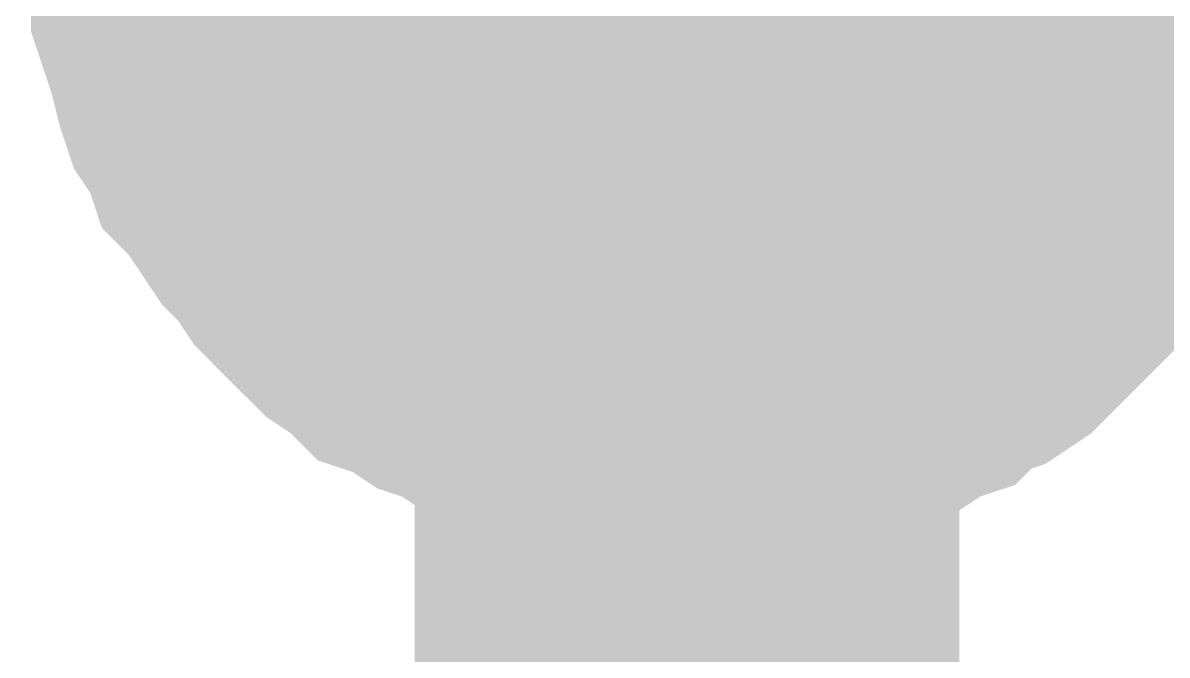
# Model space of a CAD drawing. Header units: inches. Extents: x 0 to 841, y 0 to 594.
# Drawn here: x 96.61 to 98.184, y 363.956 to 364.826 of the extents above; entities that cross this region are included whole.
import ezdxf

# ---------------------------------------------------------------- set-up
doc = ezdxf.new("R2010")
doc.units = ezdxf.units.IN
doc.layers.add('Sheet', color=255, linetype='Continuous')

msp = doc.modelspace()

# ---------------------------------------------------------------- linework, layer by layer
at = {"layer": 'Sheet'}
for points in [[(97.523, 369.9923, 0.7493, 0.7493, 0), (97.523, 364.9951, 0.7493, 0.7493, 0)], [(97.523, 359.998, 0.7493, 0.7493, 0), (97.523, 364.9951, 0.7493, 0.7493, 0)], [(97.523, 364.9951, 0.7493, 0.7493, 0), (112.5248, 364.9951, 0.7493, 0.7493, 0), (112.5248, 362.4909, 0.7493, 0.7493, 0)], [(97.523, 364.2315, 0.2997, 0.2997, 0), (97.4893, 364.2315, 0.2997, 0.2997, 0), (97.4444, 364.2315, 0.2997, 0.2997, 0), (97.4107, 364.2427, 0.2997, 0.2997, 0), (97.3658, 364.2427, 0.2997, 0.2997, 0), (97.3321, 364.254, 0.2997, 0.2997, 0), (97.2985, 364.2652, 0.2997, 0.2997, 0), (97.2648, 364.2764, 0.2997, 0.2997, 0), (97.2311, 364.2877, 0.2997, 0.2997, 0), (97.1974, 364.3101, 0.2997, 0.2997, 0), (97.1637, 364.3213, 0.2997, 0.2997, 0), (97.13, 364.3438, 0.2997, 0.2997, 0), (97.0963, 364.355, 0.2997, 0.2997, 0), (97.0739, 364.3775, 0.2997, 0.2997, 0), (97.0402, 364.4, 0.2997, 0.2997, 0), (97.0065, 364.4336, 0.2997, 0.2997, 0), (96.984, 364.4561, 0.2997, 0.2997, 0), (96.9616, 364.4786, 0.2997, 0.2997, 0), (96.9391, 364.5123, 0.2997, 0.2997, 0), (96.9167, 364.5347, 0.2997, 0.2997, 0), (96.8942, 364.5684, 0.2997, 0.2997, 0), (96.8718, 364.6021, 0.2997, 0.2997, 0), (96.8493, 364.6245, 0.2997, 0.2997, 0), (96.8381, 364.6582, 0.2997, 0.2997, 0), (96.8156, 364.6919, 0.2997, 0.2997, 0), (96.8044, 364.7256, 0.2997, 0.2997, 0), (96.7932, 364.7705, 0.2997, 0.2997, 0), (96.7819, 364.8042, 0.2997, 0.2997, 0), (96.7707, 364.8379, 0.2997, 0.2997, 0), (96.7707, 364.8828, 0.2997, 0.2997, 0), (96.7595, 364.9165, 0.2997, 0.2997, 0), (96.7595, 364.9502, 0.2997, 0.2997, 0), (96.7595, 364.9951, 0.2997, 0.2997, 0)], [(97.523, 364.2315, 0.2997, 0.2997, 0), (97.4893, 364.2315, 0.2997, 0.2997, 0), (97.4444, 364.2315, 0.2997, 0.2997, 0), (97.4107, 364.2427, 0.2997, 0.2997, 0), (97.3658, 364.2427, 0.2997, 0.2997, 0), (97.3321, 364.254, 0.2997, 0.2997, 0), (97.2985, 364.2652, 0.2997, 0.2997, 0), (97.2648, 364.2764, 0.2997, 0.2997, 0), (97.2311, 364.2877, 0.2997, 0.2997, 0), (97.1974, 364.3101, 0.2997, 0.2997, 0), (97.1637, 364.3213, 0.2997, 0.2997, 0), (97.13, 364.3438, 0.2997, 0.2997, 0), (97.0963, 364.355, 0.2997, 0.2997, 0), (97.0739, 364.3775, 0.2997, 0.2997, 0), (97.0402, 364.4, 0.2997, 0.2997, 0), (97.0065, 364.4336, 0.2997, 0.2997, 0), (96.984, 364.4561, 0.2997, 0.2997, 0), (96.9616, 364.4786, 0.2997, 0.2997, 0), (96.9391, 364.5123, 0.2997, 0.2997, 0), (96.9167, 364.5347, 0.2997, 0.2997, 0), (96.8942, 364.5684, 0.2997, 0.2997, 0), (96.8718, 364.6021, 0.2997, 0.2997, 0), (96.8493, 364.6245, 0.2997, 0.2997, 0), (96.8381, 364.6582, 0.2997, 0.2997, 0), (96.8156, 364.6919, 0.2997, 0.2997, 0), (96.8044, 364.7256, 0.2997, 0.2997, 0), (96.7932, 364.7705, 0.2997, 0.2997, 0), (96.7819, 364.8042, 0.2997, 0.2997, 0), (96.7707, 364.8379, 0.2997, 0.2997, 0), (96.7707, 364.8828, 0.2997, 0.2997, 0), (96.7595, 364.9165, 0.2997, 0.2997, 0), (96.7595, 364.9502, 0.2997, 0.2997, 0), (96.7595, 364.9951, 0.2997, 0.2997, 0)], [(97.523, 364.2315, 0.2997, 0.2997, 0), (97.4893, 364.2315, 0.2997, 0.2997, 0), (97.4444, 364.2315, 0.2997, 0.2997, 0), (97.4107, 364.2427, 0.2997, 0.2997, 0), (97.3658, 364.2427, 0.2997, 0.2997, 0), (97.3321, 364.254, 0.2997, 0.2997, 0), (97.2985, 364.2652, 0.2997, 0.2997, 0), (97.2648, 364.2764, 0.2997, 0.2997, 0), (97.2311, 364.2877, 0.2997, 0.2997, 0), (97.1974, 364.3101, 0.2997, 0.2997, 0), (97.1637, 364.3213, 0.2997, 0.2997, 0), (97.13, 364.3438, 0.2997, 0.2997, 0), (97.0963, 364.355, 0.2997, 0.2997, 0), (97.0739, 364.3775, 0.2997, 0.2997, 0), (97.0402, 364.4, 0.2997, 0.2997, 0), (97.0065, 364.4336, 0.2997, 0.2997, 0), (96.984, 364.4561, 0.2997, 0.2997, 0), (96.9616, 364.4786, 0.2997, 0.2997, 0), (96.9391, 364.5123, 0.2997, 0.2997, 0), (96.9167, 364.5347, 0.2997, 0.2997, 0), (96.8942, 364.5684, 0.2997, 0.2997, 0), (96.8718, 364.6021, 0.2997, 0.2997, 0), (96.8493, 364.6245, 0.2997, 0.2997, 0), (96.8381, 364.6582, 0.2997, 0.2997, 0), (96.8156, 364.6919, 0.2997, 0.2997, 0), (96.8044, 364.7256, 0.2997, 0.2997, 0), (96.7932, 364.7705, 0.2997, 0.2997, 0), (96.7819, 364.8042, 0.2997, 0.2997, 0), (96.7707, 364.8379, 0.2997, 0.2997, 0), (96.7707, 364.8828, 0.2997, 0.2997, 0), (96.7595, 364.9165, 0.2997, 0.2997, 0), (96.7595, 364.9502, 0.2997, 0.2997, 0), (96.7595, 364.9951, 0.2997, 0.2997, 0)], [(97.523, 364.2315, 0.2997, 0.2997, 0), (97.4893, 364.2315, 0.2997, 0.2997, 0), (97.4444, 364.2315, 0.2997, 0.2997, 0), (97.4107, 364.2427, 0.2997, 0.2997, 0), (97.3658, 364.2427, 0.2997, 0.2997, 0), (97.3321, 364.254, 0.2997, 0.2997, 0), (97.2985, 364.2652, 0.2997, 0.2997, 0), (97.2648, 364.2764, 0.2997, 0.2997, 0), (97.2311, 364.2877, 0.2997, 0.2997, 0), (97.1974, 364.3101, 0.2997, 0.2997, 0), (97.1637, 364.3213, 0.2997, 0.2997, 0), (97.13, 364.3438, 0.2997, 0.2997, 0), (97.0963, 364.355, 0.2997, 0.2997, 0), (97.0739, 364.3775, 0.2997, 0.2997, 0), (97.0402, 364.4, 0.2997, 0.2997, 0), (97.0065, 364.4336, 0.2997, 0.2997, 0), (96.984, 364.4561, 0.2997, 0.2997, 0), (96.9616, 364.4786, 0.2997, 0.2997, 0), (96.9391, 364.5123, 0.2997, 0.2997, 0), (96.9167, 364.5347, 0.2997, 0.2997, 0), (96.8942, 364.5684, 0.2997, 0.2997, 0), (96.8718, 364.6021, 0.2997, 0.2997, 0), (96.8493, 364.6245, 0.2997, 0.2997, 0), (96.8381, 364.6582, 0.2997, 0.2997, 0), (96.8156, 364.6919, 0.2997, 0.2997, 0), (96.8044, 364.7256, 0.2997, 0.2997, 0), (96.7932, 364.7705, 0.2997, 0.2997, 0), (96.7819, 364.8042, 0.2997, 0.2997, 0), (96.7707, 364.8379, 0.2997, 0.2997, 0), (96.7707, 364.8828, 0.2997, 0.2997, 0), (96.7595, 364.9165, 0.2997, 0.2997, 0), (96.7595, 364.9502, 0.2997, 0.2997, 0), (96.7595, 364.9951, 0.2997, 0.2997, 0)], [(97.523, 364.2315, 0.2997, 0.2997, 0), (97.4893, 364.2315, 0.2997, 0.2997, 0), (97.4444, 364.2315, 0.2997, 0.2997, 0), (97.4107, 364.2427, 0.2997, 0.2997, 0), (97.3658, 364.2427, 0.2997, 0.2997, 0), (97.3321, 364.254, 0.2997, 0.2997, 0), (97.2985, 364.2652, 0.2997, 0.2997, 0), (97.2648, 364.2764, 0.2997, 0.2997, 0), (97.2311, 364.2877, 0.2997, 0.2997, 0), (97.1974, 364.3101, 0.2997, 0.2997, 0), (97.1637, 364.3213, 0.2997, 0.2997, 0), (97.13, 364.3438, 0.2997, 0.2997, 0), (97.0963, 364.355, 0.2997, 0.2997, 0), (97.0739, 364.3775, 0.2997, 0.2997, 0), (97.0402, 364.4, 0.2997, 0.2997, 0), (97.0065, 364.4336, 0.2997, 0.2997, 0), (96.984, 364.4561, 0.2997, 0.2997, 0), (96.9616, 364.4786, 0.2997, 0.2997, 0), (96.9391, 364.5123, 0.2997, 0.2997, 0), (96.9167, 364.5347, 0.2997, 0.2997, 0), (96.8942, 364.5684, 0.2997, 0.2997, 0), (96.8718, 364.6021, 0.2997, 0.2997, 0), (96.8493, 364.6245, 0.2997, 0.2997, 0), (96.8381, 364.6582, 0.2997, 0.2997, 0), (96.8156, 364.6919, 0.2997, 0.2997, 0), (96.8044, 364.7256, 0.2997, 0.2997, 0), (96.7932, 364.7705, 0.2997, 0.2997, 0), (96.7819, 364.8042, 0.2997, 0.2997, 0), (96.7707, 364.8379, 0.2997, 0.2997, 0), (96.7707, 364.8828, 0.2997, 0.2997, 0), (96.7595, 364.9165, 0.2997, 0.2997, 0), (96.7595, 364.9502, 0.2997, 0.2997, 0), (96.7595, 364.9951, 0.2997, 0.2997, 0)], [(97.523, 364.4898, 0.2997, 0.2997, 0), (97.5006, 364.4898, 0.2997, 0.2997, 0), (97.4669, 364.4898, 0.2997, 0.2997, 0), (97.4444, 364.501, 0.2997, 0.2997, 0), (97.422, 364.501, 0.2997, 0.2997, 0), (97.3995, 364.501, 0.2997, 0.2997, 0), (97.3771, 364.5123, 0.2997, 0.2997, 0), (97.3434, 364.5235, 0.2997, 0.2997, 0), (97.3209, 364.5347, 0.2997, 0.2997, 0), (97.2985, 364.5347, 0.2997, 0.2997, 0), (97.276, 364.5459, 0.2997, 0.2997, 0), (97.2648, 364.5572, 0.2997, 0.2997, 0), (97.2423, 364.5796, 0.2997, 0.2997, 0), (97.2199, 364.5909, 0.2997, 0.2997, 0), (97.1974, 364.6021, 0.2997, 0.2997, 0), (97.1862, 364.6245, 0.2997, 0.2997, 0), (97.1637, 364.6358, 0.2997, 0.2997, 0), (97.1525, 364.6582, 0.2997, 0.2997, 0), (97.13, 364.6695, 0.2997, 0.2997, 0), (97.1188, 364.6919, 0.2997, 0.2997, 0), (97.1076, 364.7144, 0.2997, 0.2997, 0), (97.0851, 364.7368, 0.2997, 0.2997, 0), (97.0739, 364.7481, 0.2997, 0.2997, 0), (97.0626, 364.7705, 0.2997, 0.2997, 0), (97.0626, 364.793, 0.2997, 0.2997, 0), (97.0514, 364.8154, 0.2997, 0.2997, 0), (97.0402, 364.8491, 0.2997, 0.2997, 0), (97.029, 364.8716, 0.2997, 0.2997, 0), (97.029, 364.8941, 0.2997, 0.2997, 0), (97.029, 364.9165, 0.2997, 0.2997, 0), (97.0177, 364.939, 0.2997, 0.2997, 0), (97.0177, 364.9727, 0.2997, 0.2997, 0), (97.0177, 364.9951, 0.2997, 0.2997, 0)], [(97.523, 364.4898, 0.2997, 0.2997, 0), (97.5006, 364.4898, 0.2997, 0.2997, 0), (97.4669, 364.4898, 0.2997, 0.2997, 0), (97.4444, 364.501, 0.2997, 0.2997, 0), (97.422, 364.501, 0.2997, 0.2997, 0), (97.3995, 364.501, 0.2997, 0.2997, 0), (97.3771, 364.5123, 0.2997, 0.2997, 0), (97.3434, 364.5235, 0.2997, 0.2997, 0), (97.3209, 364.5347, 0.2997, 0.2997, 0), (97.2985, 364.5347, 0.2997, 0.2997, 0), (97.276, 364.5459, 0.2997, 0.2997, 0), (97.2648, 364.5572, 0.2997, 0.2997, 0), (97.2423, 364.5796, 0.2997, 0.2997, 0), (97.2199, 364.5909, 0.2997, 0.2997, 0), (97.1974, 364.6021, 0.2997, 0.2997, 0), (97.1862, 364.6245, 0.2997, 0.2997, 0), (97.1637, 364.6358, 0.2997, 0.2997, 0), (97.1525, 364.6582, 0.2997, 0.2997, 0), (97.13, 364.6695, 0.2997, 0.2997, 0), (97.1188, 364.6919, 0.2997, 0.2997, 0), (97.1076, 364.7144, 0.2997, 0.2997, 0), (97.0851, 364.7368, 0.2997, 0.2997, 0), (97.0739, 364.7481, 0.2997, 0.2997, 0), (97.0626, 364.7705, 0.2997, 0.2997, 0), (97.0626, 364.793, 0.2997, 0.2997, 0), (97.0514, 364.8154, 0.2997, 0.2997, 0), (97.0402, 364.8491, 0.2997, 0.2997, 0), (97.029, 364.8716, 0.2997, 0.2997, 0), (97.029, 364.8941, 0.2997, 0.2997, 0), (97.029, 364.9165, 0.2997, 0.2997, 0), (97.0177, 364.939, 0.2997, 0.2997, 0), (97.0177, 364.9727, 0.2997, 0.2997, 0), (97.0177, 364.9951, 0.2997, 0.2997, 0)], [(97.523, 364.4898, 0.2997, 0.2997, 0), (97.5006, 364.4898, 0.2997, 0.2997, 0), (97.4669, 364.4898, 0.2997, 0.2997, 0), (97.4444, 364.501, 0.2997, 0.2997, 0), (97.422, 364.501, 0.2997, 0.2997, 0), (97.3995, 364.501, 0.2997, 0.2997, 0), (97.3771, 364.5123, 0.2997, 0.2997, 0), (97.3434, 364.5235, 0.2997, 0.2997, 0), (97.3209, 364.5347, 0.2997, 0.2997, 0), (97.2985, 364.5347, 0.2997, 0.2997, 0), (97.276, 364.5459, 0.2997, 0.2997, 0), (97.2648, 364.5572, 0.2997, 0.2997, 0), (97.2423, 364.5796, 0.2997, 0.2997, 0), (97.2199, 364.5909, 0.2997, 0.2997, 0), (97.1974, 364.6021, 0.2997, 0.2997, 0), (97.1862, 364.6245, 0.2997, 0.2997, 0), (97.1637, 364.6358, 0.2997, 0.2997, 0), (97.1525, 364.6582, 0.2997, 0.2997, 0), (97.13, 364.6695, 0.2997, 0.2997, 0), (97.1188, 364.6919, 0.2997, 0.2997, 0), (97.1076, 364.7144, 0.2997, 0.2997, 0), (97.0851, 364.7368, 0.2997, 0.2997, 0), (97.0739, 364.7481, 0.2997, 0.2997, 0), (97.0626, 364.7705, 0.2997, 0.2997, 0), (97.0626, 364.793, 0.2997, 0.2997, 0), (97.0514, 364.8154, 0.2997, 0.2997, 0), (97.0402, 364.8491, 0.2997, 0.2997, 0), (97.029, 364.8716, 0.2997, 0.2997, 0), (97.029, 364.8941, 0.2997, 0.2997, 0), (97.029, 364.9165, 0.2997, 0.2997, 0), (97.0177, 364.939, 0.2997, 0.2997, 0), (97.0177, 364.9727, 0.2997, 0.2997, 0), (97.0177, 364.9951, 0.2997, 0.2997, 0)], [(98.2866, 364.9951, 0.2997, 0.2997, 0), (98.2866, 364.9502, 0.2997, 0.2997, 0), (98.2866, 364.9165, 0.2997, 0.2997, 0), (98.2754, 364.8828, 0.2997, 0.2997, 0), (98.2754, 364.8379, 0.2997, 0.2997, 0), (98.2641, 364.8042, 0.2997, 0.2997, 0), (98.2529, 364.7705, 0.2997, 0.2997, 0), (98.2417, 364.7256, 0.2997, 0.2997, 0), (98.2305, 364.6919, 0.2997, 0.2997, 0), (98.208, 364.6582, 0.2997, 0.2997, 0), (98.1968, 364.6245, 0.2997, 0.2997, 0), (98.1743, 364.6021, 0.2997, 0.2997, 0), (98.1631, 364.5684, 0.2997, 0.2997, 0), (98.1406, 364.5347, 0.2997, 0.2997, 0), (98.1182, 364.5123, 0.2997, 0.2997, 0), (98.0845, 364.4786, 0.2997, 0.2997, 0), (98.062, 364.4561, 0.2997, 0.2997, 0), (98.0396, 364.4336, 0.2997, 0.2997, 0), (98.0059, 364.4, 0.2997, 0.2997, 0), (97.9834, 364.3775, 0.2997, 0.2997, 0), (97.9497, 364.355, 0.2997, 0.2997, 0), (97.916, 364.3438, 0.2997, 0.2997, 0), (97.8936, 364.3213, 0.2997, 0.2997, 0), (97.8599, 364.3101, 0.2997, 0.2997, 0), (97.8262, 364.2877, 0.2997, 0.2997, 0), (97.7925, 364.2764, 0.2997, 0.2997, 0), (97.7476, 364.2652, 0.2997, 0.2997, 0), (97.7139, 364.254, 0.2997, 0.2997, 0), (97.6802, 364.2427, 0.2997, 0.2997, 0), (97.6353, 364.2427, 0.2997, 0.2997, 0), (97.6016, 364.2315, 0.2997, 0.2997, 0), (97.5679, 364.2315, 0.2997, 0.2997, 0), (97.523, 364.2315, 0.2997, 0.2997, 0)], [(97.523, 359.998, 0.2997, 0.2997, 0), (97.523, 364.9951, 0.2997, 0.2997, 0)], [(98.2866, 364.9951, 0.2997, 0.2997, 0), (98.2866, 364.9502, 0.2997, 0.2997, 0), (98.2866, 364.9165, 0.2997, 0.2997, 0), (98.2754, 364.8828, 0.2997, 0.2997, 0), (98.2754, 364.8379, 0.2997, 0.2997, 0), (98.2641, 364.8042, 0.2997, 0.2997, 0), (98.2529, 364.7705, 0.2997, 0.2997, 0), (98.2417, 364.7256, 0.2997, 0.2997, 0), (98.2305, 364.6919, 0.2997, 0.2997, 0), (98.208, 364.6582, 0.2997, 0.2997, 0), (98.1968, 364.6245, 0.2997, 0.2997, 0), (98.1743, 364.6021, 0.2997, 0.2997, 0), (98.1631, 364.5684, 0.2997, 0.2997, 0), (98.1406, 364.5347, 0.2997, 0.2997, 0), (98.1182, 364.5123, 0.2997, 0.2997, 0), (98.0845, 364.4786, 0.2997, 0.2997, 0), (98.062, 364.4561, 0.2997, 0.2997, 0), (98.0396, 364.4336, 0.2997, 0.2997, 0), (98.0059, 364.4, 0.2997, 0.2997, 0), (97.9834, 364.3775, 0.2997, 0.2997, 0), (97.9497, 364.355, 0.2997, 0.2997, 0), (97.916, 364.3438, 0.2997, 0.2997, 0), (97.8936, 364.3213, 0.2997, 0.2997, 0), (97.8599, 364.3101, 0.2997, 0.2997, 0), (97.8262, 364.2877, 0.2997, 0.2997, 0), (97.7925, 364.2764, 0.2997, 0.2997, 0), (97.7476, 364.2652, 0.2997, 0.2997, 0), (97.7139, 364.254, 0.2997, 0.2997, 0), (97.6802, 364.2427, 0.2997, 0.2997, 0), (97.6353, 364.2427, 0.2997, 0.2997, 0), (97.6016, 364.2315, 0.2997, 0.2997, 0), (97.5679, 364.2315, 0.2997, 0.2997, 0), (97.523, 364.2315, 0.2997, 0.2997, 0)], [(98.2866, 364.9951, 0.2997, 0.2997, 0), (98.2866, 364.9502, 0.2997, 0.2997, 0), (98.2866, 364.9165, 0.2997, 0.2997, 0), (98.2754, 364.8828, 0.2997, 0.2997, 0), (98.2754, 364.8379, 0.2997, 0.2997, 0), (98.2641, 364.8042, 0.2997, 0.2997, 0), (98.2529, 364.7705, 0.2997, 0.2997, 0), (98.2417, 364.7256, 0.2997, 0.2997, 0), (98.2305, 364.6919, 0.2997, 0.2997, 0), (98.208, 364.6582, 0.2997, 0.2997, 0), (98.1968, 364.6245, 0.2997, 0.2997, 0), (98.1743, 364.6021, 0.2997, 0.2997, 0), (98.1631, 364.5684, 0.2997, 0.2997, 0), (98.1406, 364.5347, 0.2997, 0.2997, 0), (98.1182, 364.5123, 0.2997, 0.2997, 0), (98.0845, 364.4786, 0.2997, 0.2997, 0), (98.062, 364.4561, 0.2997, 0.2997, 0), (98.0396, 364.4336, 0.2997, 0.2997, 0), (98.0059, 364.4, 0.2997, 0.2997, 0), (97.9834, 364.3775, 0.2997, 0.2997, 0), (97.9497, 364.355, 0.2997, 0.2997, 0), (97.916, 364.3438, 0.2997, 0.2997, 0), (97.8936, 364.3213, 0.2997, 0.2997, 0), (97.8599, 364.3101, 0.2997, 0.2997, 0), (97.8262, 364.2877, 0.2997, 0.2997, 0), (97.7925, 364.2764, 0.2997, 0.2997, 0), (97.7476, 364.2652, 0.2997, 0.2997, 0), (97.7139, 364.254, 0.2997, 0.2997, 0), (97.6802, 364.2427, 0.2997, 0.2997, 0), (97.6353, 364.2427, 0.2997, 0.2997, 0), (97.6016, 364.2315, 0.2997, 0.2997, 0), (97.5679, 364.2315, 0.2997, 0.2997, 0), (97.523, 364.2315, 0.2997, 0.2997, 0)], [(98.2866, 364.9951, 0.2997, 0.2997, 0), (98.2866, 364.9502, 0.2997, 0.2997, 0), (98.2866, 364.9165, 0.2997, 0.2997, 0), (98.2754, 364.8828, 0.2997, 0.2997, 0), (98.2754, 364.8379, 0.2997, 0.2997, 0), (98.2641, 364.8042, 0.2997, 0.2997, 0), (98.2529, 364.7705, 0.2997, 0.2997, 0), (98.2417, 364.7256, 0.2997, 0.2997, 0), (98.2305, 364.6919, 0.2997, 0.2997, 0), (98.208, 364.6582, 0.2997, 0.2997, 0), (98.1968, 364.6245, 0.2997, 0.2997, 0), (98.1743, 364.6021, 0.2997, 0.2997, 0), (98.1631, 364.5684, 0.2997, 0.2997, 0), (98.1406, 364.5347, 0.2997, 0.2997, 0), (98.1182, 364.5123, 0.2997, 0.2997, 0), (98.0845, 364.4786, 0.2997, 0.2997, 0), (98.062, 364.4561, 0.2997, 0.2997, 0), (98.0396, 364.4336, 0.2997, 0.2997, 0), (98.0059, 364.4, 0.2997, 0.2997, 0), (97.9834, 364.3775, 0.2997, 0.2997, 0), (97.9497, 364.355, 0.2997, 0.2997, 0), (97.916, 364.3438, 0.2997, 0.2997, 0), (97.8936, 364.3213, 0.2997, 0.2997, 0), (97.8599, 364.3101, 0.2997, 0.2997, 0), (97.8262, 364.2877, 0.2997, 0.2997, 0), (97.7925, 364.2764, 0.2997, 0.2997, 0), (97.7476, 364.2652, 0.2997, 0.2997, 0), (97.7139, 364.254, 0.2997, 0.2997, 0), (97.6802, 364.2427, 0.2997, 0.2997, 0), (97.6353, 364.2427, 0.2997, 0.2997, 0), (97.6016, 364.2315, 0.2997, 0.2997, 0), (97.5679, 364.2315, 0.2997, 0.2997, 0), (97.523, 364.2315, 0.2997, 0.2997, 0)], [(98.2866, 364.9951, 0.2997, 0.2997, 0), (98.2866, 364.9502, 0.2997, 0.2997, 0), (98.2866, 364.9165, 0.2997, 0.2997, 0), (98.2754, 364.8828, 0.2997, 0.2997, 0), (98.2754, 364.8379, 0.2997, 0.2997, 0), (98.2641, 364.8042, 0.2997, 0.2997, 0), (98.2529, 364.7705, 0.2997, 0.2997, 0), (98.2417, 364.7256, 0.2997, 0.2997, 0), (98.2305, 364.6919, 0.2997, 0.2997, 0), (98.208, 364.6582, 0.2997, 0.2997, 0), (98.1968, 364.6245, 0.2997, 0.2997, 0), (98.1743, 364.6021, 0.2997, 0.2997, 0), (98.1631, 364.5684, 0.2997, 0.2997, 0), (98.1406, 364.5347, 0.2997, 0.2997, 0), (98.1182, 364.5123, 0.2997, 0.2997, 0), (98.0845, 364.4786, 0.2997, 0.2997, 0), (98.062, 364.4561, 0.2997, 0.2997, 0), (98.0396, 364.4336, 0.2997, 0.2997, 0), (98.0059, 364.4, 0.2997, 0.2997, 0), (97.9834, 364.3775, 0.2997, 0.2997, 0), (97.9497, 364.355, 0.2997, 0.2997, 0), (97.916, 364.3438, 0.2997, 0.2997, 0), (97.8936, 364.3213, 0.2997, 0.2997, 0), (97.8599, 364.3101, 0.2997, 0.2997, 0), (97.8262, 364.2877, 0.2997, 0.2997, 0), (97.7925, 364.2764, 0.2997, 0.2997, 0), (97.7476, 364.2652, 0.2997, 0.2997, 0), (97.7139, 364.254, 0.2997, 0.2997, 0), (97.6802, 364.2427, 0.2997, 0.2997, 0), (97.6353, 364.2427, 0.2997, 0.2997, 0), (97.6016, 364.2315, 0.2997, 0.2997, 0), (97.5679, 364.2315, 0.2997, 0.2997, 0), (97.523, 364.2315, 0.2997, 0.2997, 0)], [(98.0283, 364.9951, 0.2997, 0.2997, 0), (98.0283, 364.9727, 0.2997, 0.2997, 0), (98.0283, 364.939, 0.2997, 0.2997, 0), (98.0171, 364.9165, 0.2997, 0.2997, 0), (98.0171, 364.8941, 0.2997, 0.2997, 0), (98.0171, 364.8716, 0.2997, 0.2997, 0), (98.0059, 364.8491, 0.2997, 0.2997, 0), (97.9946, 364.8154, 0.2997, 0.2997, 0), (97.9834, 364.793, 0.2997, 0.2997, 0), (97.9834, 364.7705, 0.2997, 0.2997, 0), (97.9722, 364.7481, 0.2997, 0.2997, 0), (97.961, 364.7368, 0.2997, 0.2997, 0), (97.9385, 364.7144, 0.2997, 0.2997, 0), (97.9273, 364.6919, 0.2997, 0.2997, 0), (97.916, 364.6695, 0.2997, 0.2997, 0), (97.8936, 364.6582, 0.2997, 0.2997, 0), (97.8824, 364.6358, 0.2997, 0.2997, 0), (97.8599, 364.6245, 0.2997, 0.2997, 0), (97.8487, 364.6021, 0.2997, 0.2997, 0), (97.8262, 364.5909, 0.2997, 0.2997, 0), (97.8038, 364.5796, 0.2997, 0.2997, 0), (97.7813, 364.5572, 0.2997, 0.2997, 0), (97.7701, 364.5459, 0.2997, 0.2997, 0), (97.7476, 364.5347, 0.2997, 0.2997, 0), (97.7252, 364.5347, 0.2997, 0.2997, 0), (97.7027, 364.5235, 0.2997, 0.2997, 0), (97.669, 364.5123, 0.2997, 0.2997, 0), (97.6465, 364.501, 0.2997, 0.2997, 0), (97.6241, 364.501, 0.2997, 0.2997, 0), (97.6016, 364.501, 0.2997, 0.2997, 0), (97.5792, 364.4898, 0.2997, 0.2997, 0), (97.5455, 364.4898, 0.2997, 0.2997, 0), (97.523, 364.4898, 0.2997, 0.2997, 0)], [(98.0283, 364.9951, 0.2997, 0.2997, 0), (98.0283, 364.9727, 0.2997, 0.2997, 0), (98.0283, 364.939, 0.2997, 0.2997, 0), (98.0171, 364.9165, 0.2997, 0.2997, 0), (98.0171, 364.8941, 0.2997, 0.2997, 0), (98.0171, 364.8716, 0.2997, 0.2997, 0), (98.0059, 364.8491, 0.2997, 0.2997, 0), (97.9946, 364.8154, 0.2997, 0.2997, 0), (97.9834, 364.793, 0.2997, 0.2997, 0), (97.9834, 364.7705, 0.2997, 0.2997, 0), (97.9722, 364.7481, 0.2997, 0.2997, 0), (97.961, 364.7368, 0.2997, 0.2997, 0), (97.9385, 364.7144, 0.2997, 0.2997, 0), (97.9273, 364.6919, 0.2997, 0.2997, 0), (97.916, 364.6695, 0.2997, 0.2997, 0), (97.8936, 364.6582, 0.2997, 0.2997, 0), (97.8824, 364.6358, 0.2997, 0.2997, 0), (97.8599, 364.6245, 0.2997, 0.2997, 0), (97.8487, 364.6021, 0.2997, 0.2997, 0), (97.8262, 364.5909, 0.2997, 0.2997, 0), (97.8038, 364.5796, 0.2997, 0.2997, 0), (97.7813, 364.5572, 0.2997, 0.2997, 0), (97.7701, 364.5459, 0.2997, 0.2997, 0), (97.7476, 364.5347, 0.2997, 0.2997, 0), (97.7252, 364.5347, 0.2997, 0.2997, 0), (97.7027, 364.5235, 0.2997, 0.2997, 0), (97.669, 364.5123, 0.2997, 0.2997, 0), (97.6465, 364.501, 0.2997, 0.2997, 0), (97.6241, 364.501, 0.2997, 0.2997, 0), (97.6016, 364.501, 0.2997, 0.2997, 0), (97.5792, 364.4898, 0.2997, 0.2997, 0), (97.5455, 364.4898, 0.2997, 0.2997, 0), (97.523, 364.4898, 0.2997, 0.2997, 0)], [(98.0283, 364.9951, 0.2997, 0.2997, 0), (98.0283, 364.9727, 0.2997, 0.2997, 0), (98.0283, 364.939, 0.2997, 0.2997, 0), (98.0171, 364.9165, 0.2997, 0.2997, 0), (98.0171, 364.8941, 0.2997, 0.2997, 0), (98.0171, 364.8716, 0.2997, 0.2997, 0), (98.0059, 364.8491, 0.2997, 0.2997, 0), (97.9946, 364.8154, 0.2997, 0.2997, 0), (97.9834, 364.793, 0.2997, 0.2997, 0), (97.9834, 364.7705, 0.2997, 0.2997, 0), (97.9722, 364.7481, 0.2997, 0.2997, 0), (97.961, 364.7368, 0.2997, 0.2997, 0), (97.9385, 364.7144, 0.2997, 0.2997, 0), (97.9273, 364.6919, 0.2997, 0.2997, 0), (97.916, 364.6695, 0.2997, 0.2997, 0), (97.8936, 364.6582, 0.2997, 0.2997, 0), (97.8824, 364.6358, 0.2997, 0.2997, 0), (97.8599, 364.6245, 0.2997, 0.2997, 0), (97.8487, 364.6021, 0.2997, 0.2997, 0), (97.8262, 364.5909, 0.2997, 0.2997, 0), (97.8038, 364.5796, 0.2997, 0.2997, 0), (97.7813, 364.5572, 0.2997, 0.2997, 0), (97.7701, 364.5459, 0.2997, 0.2997, 0), (97.7476, 364.5347, 0.2997, 0.2997, 0), (97.7252, 364.5347, 0.2997, 0.2997, 0), (97.7027, 364.5235, 0.2997, 0.2997, 0), (97.669, 364.5123, 0.2997, 0.2997, 0), (97.6465, 364.501, 0.2997, 0.2997, 0), (97.6241, 364.501, 0.2997, 0.2997, 0), (97.6016, 364.501, 0.2997, 0.2997, 0), (97.5792, 364.4898, 0.2997, 0.2997, 0), (97.5455, 364.4898, 0.2997, 0.2997, 0), (97.523, 364.4898, 0.2997, 0.2997, 0)], [(97.523, 364.4898, 0.0991, 0.0991, 0), (97.5006, 364.4898, 0.0991, 0.0991, 0), (97.4669, 364.4898, 0.0991, 0.0991, 0), (97.4444, 364.501, 0.0991, 0.0991, 0), (97.422, 364.501, 0.0991, 0.0991, 0), (97.3995, 364.501, 0.0991, 0.0991, 0), (97.3771, 364.5123, 0.0991, 0.0991, 0), (97.3434, 364.5235, 0.0991, 0.0991, 0), (97.3209, 364.5347, 0.0991, 0.0991, 0), (97.2985, 364.5347, 0.0991, 0.0991, 0), (97.276, 364.5459, 0.0991, 0.0991, 0), (97.2648, 364.5572, 0.0991, 0.0991, 0), (97.2423, 364.5796, 0.0991, 0.0991, 0), (97.2199, 364.5909, 0.0991, 0.0991, 0), (97.1974, 364.6021, 0.0991, 0.0991, 0), (97.1862, 364.6245, 0.0991, 0.0991, 0), (97.1637, 364.6358, 0.0991, 0.0991, 0), (97.1525, 364.6582, 0.0991, 0.0991, 0), (97.13, 364.6695, 0.0991, 0.0991, 0), (97.1188, 364.6919, 0.0991, 0.0991, 0), (97.1076, 364.7144, 0.0991, 0.0991, 0), (97.0851, 364.7368, 0.0991, 0.0991, 0), (97.0739, 364.7481, 0.0991, 0.0991, 0), (97.0626, 364.7705, 0.0991, 0.0991, 0), (97.0626, 364.793, 0.0991, 0.0991, 0), (97.0514, 364.8154, 0.0991, 0.0991, 0), (97.0402, 364.8491, 0.0991, 0.0991, 0), (97.029, 364.8716, 0.0991, 0.0991, 0), (97.029, 364.8941, 0.0991, 0.0991, 0)], [(97.523, 364.4898, 0.0991, 0.0991, 0), (97.5006, 364.4898, 0.0991, 0.0991, 0), (97.4669, 364.4898, 0.0991, 0.0991, 0), (97.4444, 364.501, 0.0991, 0.0991, 0), (97.422, 364.501, 0.0991, 0.0991, 0), (97.3995, 364.501, 0.0991, 0.0991, 0), (97.3771, 364.5123, 0.0991, 0.0991, 0), (97.3434, 364.5235, 0.0991, 0.0991, 0), (97.3209, 364.5347, 0.0991, 0.0991, 0), (97.2985, 364.5347, 0.0991, 0.0991, 0), (97.276, 364.5459, 0.0991, 0.0991, 0), (97.2648, 364.5572, 0.0991, 0.0991, 0), (97.2423, 364.5796, 0.0991, 0.0991, 0), (97.2199, 364.5909, 0.0991, 0.0991, 0), (97.1974, 364.6021, 0.0991, 0.0991, 0), (97.1862, 364.6245, 0.0991, 0.0991, 0), (97.1637, 364.6358, 0.0991, 0.0991, 0), (97.1525, 364.6582, 0.0991, 0.0991, 0), (97.13, 364.6695, 0.0991, 0.0991, 0), (97.1188, 364.6919, 0.0991, 0.0991, 0), (97.1076, 364.7144, 0.0991, 0.0991, 0), (97.0851, 364.7368, 0.0991, 0.0991, 0), (97.0739, 364.7481, 0.0991, 0.0991, 0), (97.0626, 364.7705, 0.0991, 0.0991, 0), (97.0626, 364.793, 0.0991, 0.0991, 0), (97.0514, 364.8154, 0.0991, 0.0991, 0), (97.0402, 364.8491, 0.0991, 0.0991, 0), (97.029, 364.8716, 0.0991, 0.0991, 0), (97.029, 364.8941, 0.0991, 0.0991, 0)], [(97.523, 364.4898, 0.0991, 0.0991, 0), (97.5006, 364.4898, 0.0991, 0.0991, 0), (97.4669, 364.4898, 0.0991, 0.0991, 0), (97.4444, 364.501, 0.0991, 0.0991, 0), (97.422, 364.501, 0.0991, 0.0991, 0), (97.3995, 364.501, 0.0991, 0.0991, 0), (97.3771, 364.5123, 0.0991, 0.0991, 0), (97.3434, 364.5235, 0.0991, 0.0991, 0), (97.3209, 364.5347, 0.0991, 0.0991, 0), (97.2985, 364.5347, 0.0991, 0.0991, 0), (97.276, 364.5459, 0.0991, 0.0991, 0), (97.2648, 364.5572, 0.0991, 0.0991, 0), (97.2423, 364.5796, 0.0991, 0.0991, 0), (97.2199, 364.5909, 0.0991, 0.0991, 0), (97.1974, 364.6021, 0.0991, 0.0991, 0), (97.1862, 364.6245, 0.0991, 0.0991, 0), (97.1637, 364.6358, 0.0991, 0.0991, 0), (97.1525, 364.6582, 0.0991, 0.0991, 0), (97.13, 364.6695, 0.0991, 0.0991, 0), (97.1188, 364.6919, 0.0991, 0.0991, 0), (97.1076, 364.7144, 0.0991, 0.0991, 0), (97.0851, 364.7368, 0.0991, 0.0991, 0), (97.0739, 364.7481, 0.0991, 0.0991, 0), (97.0626, 364.7705, 0.0991, 0.0991, 0), (97.0626, 364.793, 0.0991, 0.0991, 0), (97.0514, 364.8154, 0.0991, 0.0991, 0), (97.0402, 364.8491, 0.0991, 0.0991, 0), (97.029, 364.8716, 0.0991, 0.0991, 0), (97.029, 364.8941, 0.0991, 0.0991, 0)], [(98.0171, 364.8941, 0.0991, 0.0991, 0), (98.0171, 364.8716, 0.0991, 0.0991, 0), (98.0059, 364.8491, 0.0991, 0.0991, 0), (97.9946, 364.8154, 0.0991, 0.0991, 0), (97.9834, 364.793, 0.0991, 0.0991, 0), (97.9834, 364.7705, 0.0991, 0.0991, 0), (97.9722, 364.7481, 0.0991, 0.0991, 0), (97.961, 364.7368, 0.0991, 0.0991, 0), (97.9385, 364.7144, 0.0991, 0.0991, 0), (97.9273, 364.6919, 0.0991, 0.0991, 0), (97.916, 364.6695, 0.0991, 0.0991, 0), (97.8936, 364.6582, 0.0991, 0.0991, 0), (97.8824, 364.6358, 0.0991, 0.0991, 0), (97.8599, 364.6245, 0.0991, 0.0991, 0), (97.8487, 364.6021, 0.0991, 0.0991, 0), (97.8262, 364.5909, 0.0991, 0.0991, 0), (97.8038, 364.5796, 0.0991, 0.0991, 0), (97.7813, 364.5572, 0.0991, 0.0991, 0), (97.7701, 364.5459, 0.0991, 0.0991, 0), (97.7476, 364.5347, 0.0991, 0.0991, 0), (97.7252, 364.5347, 0.0991, 0.0991, 0), (97.7027, 364.5235, 0.0991, 0.0991, 0), (97.669, 364.5123, 0.0991, 0.0991, 0), (97.6465, 364.501, 0.0991, 0.0991, 0), (97.6241, 364.501, 0.0991, 0.0991, 0), (97.6016, 364.501, 0.0991, 0.0991, 0), (97.5792, 364.4898, 0.0991, 0.0991, 0), (97.5455, 364.4898, 0.0991, 0.0991, 0), (97.523, 364.4898, 0.0991, 0.0991, 0)], [(98.0171, 364.8941, 0.0991, 0.0991, 0), (98.0171, 364.8716, 0.0991, 0.0991, 0), (98.0059, 364.8491, 0.0991, 0.0991, 0), (97.9946, 364.8154, 0.0991, 0.0991, 0), (97.9834, 364.793, 0.0991, 0.0991, 0), (97.9834, 364.7705, 0.0991, 0.0991, 0), (97.9722, 364.7481, 0.0991, 0.0991, 0), (97.961, 364.7368, 0.0991, 0.0991, 0), (97.9385, 364.7144, 0.0991, 0.0991, 0), (97.9273, 364.6919, 0.0991, 0.0991, 0), (97.916, 364.6695, 0.0991, 0.0991, 0), (97.8936, 364.6582, 0.0991, 0.0991, 0), (97.8824, 364.6358, 0.0991, 0.0991, 0), (97.8599, 364.6245, 0.0991, 0.0991, 0), (97.8487, 364.6021, 0.0991, 0.0991, 0), (97.8262, 364.5909, 0.0991, 0.0991, 0), (97.8038, 364.5796, 0.0991, 0.0991, 0), (97.7813, 364.5572, 0.0991, 0.0991, 0), (97.7701, 364.5459, 0.0991, 0.0991, 0), (97.7476, 364.5347, 0.0991, 0.0991, 0), (97.7252, 364.5347, 0.0991, 0.0991, 0), (97.7027, 364.5235, 0.0991, 0.0991, 0), (97.669, 364.5123, 0.0991, 0.0991, 0), (97.6465, 364.501, 0.0991, 0.0991, 0), (97.6241, 364.501, 0.0991, 0.0991, 0), (97.6016, 364.501, 0.0991, 0.0991, 0), (97.5792, 364.4898, 0.0991, 0.0991, 0), (97.5455, 364.4898, 0.0991, 0.0991, 0), (97.523, 364.4898, 0.0991, 0.0991, 0)], [(98.0171, 364.8941, 0.0991, 0.0991, 0), (98.0171, 364.8716, 0.0991, 0.0991, 0), (98.0059, 364.8491, 0.0991, 0.0991, 0), (97.9946, 364.8154, 0.0991, 0.0991, 0), (97.9834, 364.793, 0.0991, 0.0991, 0), (97.9834, 364.7705, 0.0991, 0.0991, 0), (97.9722, 364.7481, 0.0991, 0.0991, 0), (97.961, 364.7368, 0.0991, 0.0991, 0), (97.9385, 364.7144, 0.0991, 0.0991, 0), (97.9273, 364.6919, 0.0991, 0.0991, 0), (97.916, 364.6695, 0.0991, 0.0991, 0), (97.8936, 364.6582, 0.0991, 0.0991, 0), (97.8824, 364.6358, 0.0991, 0.0991, 0), (97.8599, 364.6245, 0.0991, 0.0991, 0), (97.8487, 364.6021, 0.0991, 0.0991, 0), (97.8262, 364.5909, 0.0991, 0.0991, 0), (97.8038, 364.5796, 0.0991, 0.0991, 0), (97.7813, 364.5572, 0.0991, 0.0991, 0), (97.7701, 364.5459, 0.0991, 0.0991, 0), (97.7476, 364.5347, 0.0991, 0.0991, 0), (97.7252, 364.5347, 0.0991, 0.0991, 0), (97.7027, 364.5235, 0.0991, 0.0991, 0), (97.669, 364.5123, 0.0991, 0.0991, 0), (97.6465, 364.501, 0.0991, 0.0991, 0), (97.6241, 364.501, 0.0991, 0.0991, 0), (97.6016, 364.501, 0.0991, 0.0991, 0), (97.5792, 364.4898, 0.0991, 0.0991, 0), (97.5455, 364.4898, 0.0991, 0.0991, 0), (97.523, 364.4898, 0.0991, 0.0991, 0)], [(97.523, 364.2315, 0.0991, 0.0991, 0), (97.4893, 364.2315, 0.0991, 0.0991, 0), (97.4444, 364.2315, 0.0991, 0.0991, 0), (97.4107, 364.2427, 0.0991, 0.0991, 0), (97.3658, 364.2427, 0.0991, 0.0991, 0), (97.3321, 364.254, 0.0991, 0.0991, 0), (97.2985, 364.2652, 0.0991, 0.0991, 0), (97.2648, 364.2764, 0.0991, 0.0991, 0), (97.2311, 364.2877, 0.0991, 0.0991, 0), (97.1974, 364.3101, 0.0991, 0.0991, 0), (97.1637, 364.3213, 0.0991, 0.0991, 0), (97.13, 364.3438, 0.0991, 0.0991, 0), (97.0963, 364.355, 0.0991, 0.0991, 0), (97.0739, 364.3775, 0.0991, 0.0991, 0), (97.0402, 364.4, 0.0991, 0.0991, 0), (97.0065, 364.4336, 0.0991, 0.0991, 0), (96.984, 364.4561, 0.0991, 0.0991, 0), (96.9616, 364.4786, 0.0991, 0.0991, 0), (96.9391, 364.5123, 0.0991, 0.0991, 0), (96.9167, 364.5347, 0.0991, 0.0991, 0), (96.8942, 364.5684, 0.0991, 0.0991, 0), (96.8718, 364.6021, 0.0991, 0.0991, 0), (96.8493, 364.6245, 0.0991, 0.0991, 0), (96.8381, 364.6582, 0.0991, 0.0991, 0), (96.8156, 364.6919, 0.0991, 0.0991, 0), (96.8044, 364.7256, 0.0991, 0.0991, 0), (96.7932, 364.7705, 0.0991, 0.0991, 0), (96.7819, 364.8042, 0.0991, 0.0991, 0), (96.7707, 364.8379, 0.0991, 0.0991, 0), (96.7707, 364.8828, 0.0991, 0.0991, 0)], [(97.523, 364.2315, 0.0991, 0.0991, 0), (97.4893, 364.2315, 0.0991, 0.0991, 0), (97.4444, 364.2315, 0.0991, 0.0991, 0), (97.4107, 364.2427, 0.0991, 0.0991, 0), (97.3658, 364.2427, 0.0991, 0.0991, 0), (97.3321, 364.254, 0.0991, 0.0991, 0), (97.2985, 364.2652, 0.0991, 0.0991, 0), (97.2648, 364.2764, 0.0991, 0.0991, 0), (97.2311, 364.2877, 0.0991, 0.0991, 0), (97.1974, 364.3101, 0.0991, 0.0991, 0), (97.1637, 364.3213, 0.0991, 0.0991, 0), (97.13, 364.3438, 0.0991, 0.0991, 0), (97.0963, 364.355, 0.0991, 0.0991, 0), (97.0739, 364.3775, 0.0991, 0.0991, 0), (97.0402, 364.4, 0.0991, 0.0991, 0), (97.0065, 364.4336, 0.0991, 0.0991, 0), (96.984, 364.4561, 0.0991, 0.0991, 0), (96.9616, 364.4786, 0.0991, 0.0991, 0), (96.9391, 364.5123, 0.0991, 0.0991, 0), (96.9167, 364.5347, 0.0991, 0.0991, 0), (96.8942, 364.5684, 0.0991, 0.0991, 0), (96.8718, 364.6021, 0.0991, 0.0991, 0), (96.8493, 364.6245, 0.0991, 0.0991, 0), (96.8381, 364.6582, 0.0991, 0.0991, 0), (96.8156, 364.6919, 0.0991, 0.0991, 0), (96.8044, 364.7256, 0.0991, 0.0991, 0), (96.7932, 364.7705, 0.0991, 0.0991, 0), (96.7819, 364.8042, 0.0991, 0.0991, 0), (96.7707, 364.8379, 0.0991, 0.0991, 0), (96.7707, 364.8828, 0.0991, 0.0991, 0)], [(97.523, 364.2315, 0.0991, 0.0991, 0), (97.4893, 364.2315, 0.0991, 0.0991, 0), (97.4444, 364.2315, 0.0991, 0.0991, 0), (97.4107, 364.2427, 0.0991, 0.0991, 0), (97.3658, 364.2427, 0.0991, 0.0991, 0), (97.3321, 364.254, 0.0991, 0.0991, 0), (97.2985, 364.2652, 0.0991, 0.0991, 0), (97.2648, 364.2764, 0.0991, 0.0991, 0), (97.2311, 364.2877, 0.0991, 0.0991, 0), (97.1974, 364.3101, 0.0991, 0.0991, 0), (97.1637, 364.3213, 0.0991, 0.0991, 0), (97.13, 364.3438, 0.0991, 0.0991, 0), (97.0963, 364.355, 0.0991, 0.0991, 0), (97.0739, 364.3775, 0.0991, 0.0991, 0), (97.0402, 364.4, 0.0991, 0.0991, 0), (97.0065, 364.4336, 0.0991, 0.0991, 0), (96.984, 364.4561, 0.0991, 0.0991, 0), (96.9616, 364.4786, 0.0991, 0.0991, 0), (96.9391, 364.5123, 0.0991, 0.0991, 0), (96.9167, 364.5347, 0.0991, 0.0991, 0), (96.8942, 364.5684, 0.0991, 0.0991, 0), (96.8718, 364.6021, 0.0991, 0.0991, 0), (96.8493, 364.6245, 0.0991, 0.0991, 0), (96.8381, 364.6582, 0.0991, 0.0991, 0), (96.8156, 364.6919, 0.0991, 0.0991, 0), (96.8044, 364.7256, 0.0991, 0.0991, 0), (96.7932, 364.7705, 0.0991, 0.0991, 0), (96.7819, 364.8042, 0.0991, 0.0991, 0), (96.7707, 364.8379, 0.0991, 0.0991, 0), (96.7707, 364.8828, 0.0991, 0.0991, 0)], [(97.523, 364.2315, 0.0991, 0.0991, 0), (97.4893, 364.2315, 0.0991, 0.0991, 0), (97.4444, 364.2315, 0.0991, 0.0991, 0), (97.4107, 364.2427, 0.0991, 0.0991, 0), (97.3658, 364.2427, 0.0991, 0.0991, 0), (97.3321, 364.254, 0.0991, 0.0991, 0), (97.2985, 364.2652, 0.0991, 0.0991, 0), (97.2648, 364.2764, 0.0991, 0.0991, 0), (97.2311, 364.2877, 0.0991, 0.0991, 0), (97.1974, 364.3101, 0.0991, 0.0991, 0), (97.1637, 364.3213, 0.0991, 0.0991, 0), (97.13, 364.3438, 0.0991, 0.0991, 0), (97.0963, 364.355, 0.0991, 0.0991, 0), (97.0739, 364.3775, 0.0991, 0.0991, 0), (97.0402, 364.4, 0.0991, 0.0991, 0), (97.0065, 364.4336, 0.0991, 0.0991, 0), (96.984, 364.4561, 0.0991, 0.0991, 0), (96.9616, 364.4786, 0.0991, 0.0991, 0), (96.9391, 364.5123, 0.0991, 0.0991, 0), (96.9167, 364.5347, 0.0991, 0.0991, 0), (96.8942, 364.5684, 0.0991, 0.0991, 0), (96.8718, 364.6021, 0.0991, 0.0991, 0), (96.8493, 364.6245, 0.0991, 0.0991, 0), (96.8381, 364.6582, 0.0991, 0.0991, 0), (96.8156, 364.6919, 0.0991, 0.0991, 0), (96.8044, 364.7256, 0.0991, 0.0991, 0), (96.7932, 364.7705, 0.0991, 0.0991, 0), (96.7819, 364.8042, 0.0991, 0.0991, 0), (96.7707, 364.8379, 0.0991, 0.0991, 0), (96.7707, 364.8828, 0.0991, 0.0991, 0)], [(97.523, 364.2315, 0.0991, 0.0991, 0), (97.4893, 364.2315, 0.0991, 0.0991, 0), (97.4444, 364.2315, 0.0991, 0.0991, 0), (97.4107, 364.2427, 0.0991, 0.0991, 0), (97.3658, 364.2427, 0.0991, 0.0991, 0), (97.3321, 364.254, 0.0991, 0.0991, 0), (97.2985, 364.2652, 0.0991, 0.0991, 0), (97.2648, 364.2764, 0.0991, 0.0991, 0), (97.2311, 364.2877, 0.0991, 0.0991, 0), (97.1974, 364.3101, 0.0991, 0.0991, 0), (97.1637, 364.3213, 0.0991, 0.0991, 0), (97.13, 364.3438, 0.0991, 0.0991, 0), (97.0963, 364.355, 0.0991, 0.0991, 0), (97.0739, 364.3775, 0.0991, 0.0991, 0), (97.0402, 364.4, 0.0991, 0.0991, 0), (97.0065, 364.4336, 0.0991, 0.0991, 0), (96.984, 364.4561, 0.0991, 0.0991, 0), (96.9616, 364.4786, 0.0991, 0.0991, 0), (96.9391, 364.5123, 0.0991, 0.0991, 0), (96.9167, 364.5347, 0.0991, 0.0991, 0), (96.8942, 364.5684, 0.0991, 0.0991, 0), (96.8718, 364.6021, 0.0991, 0.0991, 0), (96.8493, 364.6245, 0.0991, 0.0991, 0), (96.8381, 364.6582, 0.0991, 0.0991, 0), (96.8156, 364.6919, 0.0991, 0.0991, 0), (96.8044, 364.7256, 0.0991, 0.0991, 0), (96.7932, 364.7705, 0.0991, 0.0991, 0), (96.7819, 364.8042, 0.0991, 0.0991, 0), (96.7707, 364.8379, 0.0991, 0.0991, 0), (96.7707, 364.8828, 0.0991, 0.0991, 0)], [(98.2417, 364.7256, 0.0991, 0.0991, 0), (98.2305, 364.6919, 0.0991, 0.0991, 0), (98.208, 364.6582, 0.0991, 0.0991, 0), (98.1968, 364.6245, 0.0991, 0.0991, 0), (98.1743, 364.6021, 0.0991, 0.0991, 0), (98.1631, 364.5684, 0.0991, 0.0991, 0), (98.1406, 364.5347, 0.0991, 0.0991, 0), (98.1182, 364.5123, 0.0991, 0.0991, 0), (98.0845, 364.4786, 0.0991, 0.0991, 0), (98.062, 364.4561, 0.0991, 0.0991, 0), (98.0396, 364.4336, 0.0991, 0.0991, 0), (98.0059, 364.4, 0.0991, 0.0991, 0), (97.9834, 364.3775, 0.0991, 0.0991, 0), (97.9497, 364.355, 0.0991, 0.0991, 0), (97.916, 364.3438, 0.0991, 0.0991, 0), (97.8936, 364.3213, 0.0991, 0.0991, 0), (97.8599, 364.3101, 0.0991, 0.0991, 0), (97.8262, 364.2877, 0.0991, 0.0991, 0), (97.7925, 364.2764, 0.0991, 0.0991, 0), (97.7476, 364.2652, 0.0991, 0.0991, 0), (97.7139, 364.254, 0.0991, 0.0991, 0), (97.6802, 364.2427, 0.0991, 0.0991, 0), (97.6353, 364.2427, 0.0991, 0.0991, 0), (97.6016, 364.2315, 0.0991, 0.0991, 0), (97.5679, 364.2315, 0.0991, 0.0991, 0), (97.523, 364.2315, 0.0991, 0.0991, 0)], [(98.2417, 364.7256, 0.0991, 0.0991, 0), (98.2305, 364.6919, 0.0991, 0.0991, 0), (98.208, 364.6582, 0.0991, 0.0991, 0), (98.1968, 364.6245, 0.0991, 0.0991, 0), (98.1743, 364.6021, 0.0991, 0.0991, 0), (98.1631, 364.5684, 0.0991, 0.0991, 0), (98.1406, 364.5347, 0.0991, 0.0991, 0), (98.1182, 364.5123, 0.0991, 0.0991, 0), (98.0845, 364.4786, 0.0991, 0.0991, 0), (98.062, 364.4561, 0.0991, 0.0991, 0), (98.0396, 364.4336, 0.0991, 0.0991, 0), (98.0059, 364.4, 0.0991, 0.0991, 0), (97.9834, 364.3775, 0.0991, 0.0991, 0), (97.9497, 364.355, 0.0991, 0.0991, 0), (97.916, 364.3438, 0.0991, 0.0991, 0), (97.8936, 364.3213, 0.0991, 0.0991, 0), (97.8599, 364.3101, 0.0991, 0.0991, 0), (97.8262, 364.2877, 0.0991, 0.0991, 0), (97.7925, 364.2764, 0.0991, 0.0991, 0), (97.7476, 364.2652, 0.0991, 0.0991, 0), (97.7139, 364.254, 0.0991, 0.0991, 0), (97.6802, 364.2427, 0.0991, 0.0991, 0), (97.6353, 364.2427, 0.0991, 0.0991, 0), (97.6016, 364.2315, 0.0991, 0.0991, 0), (97.5679, 364.2315, 0.0991, 0.0991, 0), (97.523, 364.2315, 0.0991, 0.0991, 0)], [(98.2417, 364.7256, 0.0991, 0.0991, 0), (98.2305, 364.6919, 0.0991, 0.0991, 0), (98.208, 364.6582, 0.0991, 0.0991, 0), (98.1968, 364.6245, 0.0991, 0.0991, 0), (98.1743, 364.6021, 0.0991, 0.0991, 0), (98.1631, 364.5684, 0.0991, 0.0991, 0), (98.1406, 364.5347, 0.0991, 0.0991, 0), (98.1182, 364.5123, 0.0991, 0.0991, 0), (98.0845, 364.4786, 0.0991, 0.0991, 0), (98.062, 364.4561, 0.0991, 0.0991, 0), (98.0396, 364.4336, 0.0991, 0.0991, 0), (98.0059, 364.4, 0.0991, 0.0991, 0), (97.9834, 364.3775, 0.0991, 0.0991, 0), (97.9497, 364.355, 0.0991, 0.0991, 0), (97.916, 364.3438, 0.0991, 0.0991, 0), (97.8936, 364.3213, 0.0991, 0.0991, 0), (97.8599, 364.3101, 0.0991, 0.0991, 0), (97.8262, 364.2877, 0.0991, 0.0991, 0), (97.7925, 364.2764, 0.0991, 0.0991, 0), (97.7476, 364.2652, 0.0991, 0.0991, 0), (97.7139, 364.254, 0.0991, 0.0991, 0), (97.6802, 364.2427, 0.0991, 0.0991, 0), (97.6353, 364.2427, 0.0991, 0.0991, 0), (97.6016, 364.2315, 0.0991, 0.0991, 0), (97.5679, 364.2315, 0.0991, 0.0991, 0), (97.523, 364.2315, 0.0991, 0.0991, 0)], [(98.2417, 364.7256, 0.0991, 0.0991, 0), (98.2305, 364.6919, 0.0991, 0.0991, 0), (98.208, 364.6582, 0.0991, 0.0991, 0), (98.1968, 364.6245, 0.0991, 0.0991, 0), (98.1743, 364.6021, 0.0991, 0.0991, 0), (98.1631, 364.5684, 0.0991, 0.0991, 0), (98.1406, 364.5347, 0.0991, 0.0991, 0), (98.1182, 364.5123, 0.0991, 0.0991, 0), (98.0845, 364.4786, 0.0991, 0.0991, 0), (98.062, 364.4561, 0.0991, 0.0991, 0), (98.0396, 364.4336, 0.0991, 0.0991, 0), (98.0059, 364.4, 0.0991, 0.0991, 0), (97.9834, 364.3775, 0.0991, 0.0991, 0), (97.9497, 364.355, 0.0991, 0.0991, 0), (97.916, 364.3438, 0.0991, 0.0991, 0), (97.8936, 364.3213, 0.0991, 0.0991, 0), (97.8599, 364.3101, 0.0991, 0.0991, 0), (97.8262, 364.2877, 0.0991, 0.0991, 0), (97.7925, 364.2764, 0.0991, 0.0991, 0), (97.7476, 364.2652, 0.0991, 0.0991, 0), (97.7139, 364.254, 0.0991, 0.0991, 0), (97.6802, 364.2427, 0.0991, 0.0991, 0), (97.6353, 364.2427, 0.0991, 0.0991, 0), (97.6016, 364.2315, 0.0991, 0.0991, 0), (97.5679, 364.2315, 0.0991, 0.0991, 0), (97.523, 364.2315, 0.0991, 0.0991, 0)], [(98.2417, 364.7256, 0.0991, 0.0991, 0), (98.2305, 364.6919, 0.0991, 0.0991, 0), (98.208, 364.6582, 0.0991, 0.0991, 0), (98.1968, 364.6245, 0.0991, 0.0991, 0), (98.1743, 364.6021, 0.0991, 0.0991, 0), (98.1631, 364.5684, 0.0991, 0.0991, 0), (98.1406, 364.5347, 0.0991, 0.0991, 0), (98.1182, 364.5123, 0.0991, 0.0991, 0), (98.0845, 364.4786, 0.0991, 0.0991, 0), (98.062, 364.4561, 0.0991, 0.0991, 0), (98.0396, 364.4336, 0.0991, 0.0991, 0), (98.0059, 364.4, 0.0991, 0.0991, 0), (97.9834, 364.3775, 0.0991, 0.0991, 0), (97.9497, 364.355, 0.0991, 0.0991, 0), (97.916, 364.3438, 0.0991, 0.0991, 0), (97.8936, 364.3213, 0.0991, 0.0991, 0), (97.8599, 364.3101, 0.0991, 0.0991, 0), (97.8262, 364.2877, 0.0991, 0.0991, 0), (97.7925, 364.2764, 0.0991, 0.0991, 0), (97.7476, 364.2652, 0.0991, 0.0991, 0), (97.7139, 364.254, 0.0991, 0.0991, 0), (97.6802, 364.2427, 0.0991, 0.0991, 0), (97.6353, 364.2427, 0.0991, 0.0991, 0), (97.6016, 364.2315, 0.0991, 0.0991, 0), (97.5679, 364.2315, 0.0991, 0.0991, 0), (97.523, 364.2315, 0.0991, 0.0991, 0)]]:
    msp.add_lwpolyline(points, format="xyseb", dxfattribs=at)
msp.add_lwpolyline([(97.246, 365, 0.508, 0.508, 1), (97.754, 365, 0.508, 0.508, 1)], format="xyseb", close=True, dxfattribs=at)

doc.saveas('drawing.dxf')
